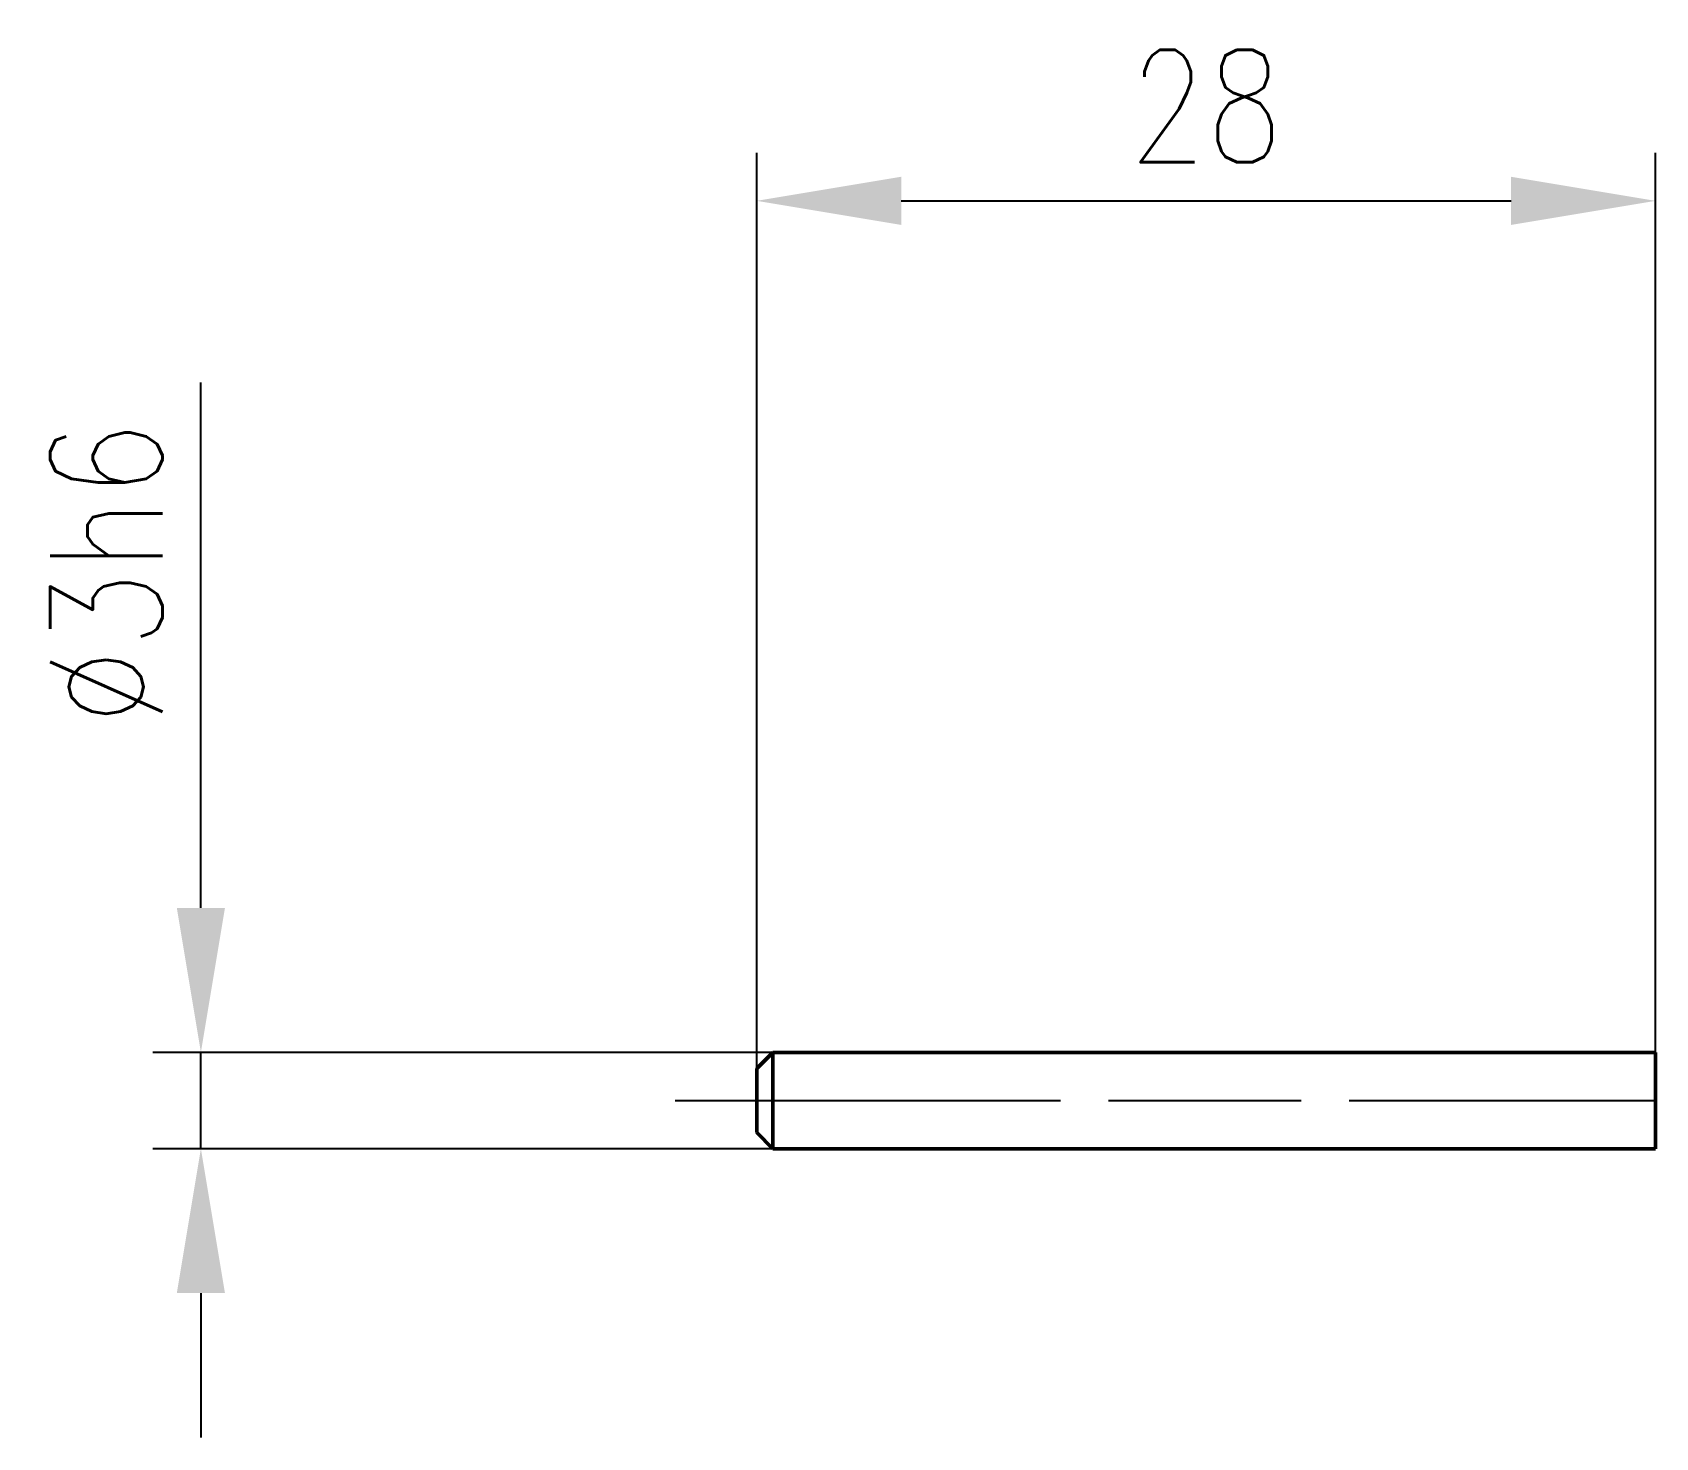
# Model space of a CAD drawing. Header units: millimetres. Extents: x -50.6 to 0, y -10.5 to 33.3.
import ezdxf

# ---------------------------------------------------------------- set-up
doc = ezdxf.new("R2010")
doc.units = ezdxf.units.MM
doc.header["$LTSCALE"] = 2
doc.linetypes.add('LONGDASH_DASH', pattern=[10.5, 6, -0.75, 3, -0.75])
for name, color, linetype, lineweight in [('1', 4, 'Continuous', 50), ('SK1', 4, 'Continuous', 50), ('SK2', 7, 'Continuous', 25), ('SK4', 2, 'LONGDASH_DASH', 25)]:
    doc.layers.add(name, color=color, linetype=linetype, lineweight=lineweight)
doc.styles.add('SIMPLEX', font='simplex.shx', dxfattribs={"width": 0.8})
doc.dimstyles.new('WALTER_1', dxfattribs={"dimtxt": 3.5, "dimasz": 4.5, "dimexe": 1.5, "dimexo": 0, "dimgap": 1.2, "dimtad": 1, "dimdec": 3, "dimdsep": 46, "dimtxsty": 'SIMPLEX', "dimcen": 2.5, "dimazin": 2, "dimtfac": 1, "dimtdec": 3, "dimtmove": 0, "dimatfit": 0, "dimfxl": 1.25, "dimtolj": 1, "dimarcsym": 0})

# ---------------------------------------------------------------- blocks, each defined once
blk = doc.blocks.new('*D6')
at = {"layer": 'Defpoints', "color": 0, "transparency": 16777216}
for p in [(-45.315, 1.5), (-27.5, 1.5), (-27.5, -1.5)]:
    blk.add_point(p, dxfattribs=at)
at = {"layer": 'SK2', "color": 0, "lineweight": -2, "transparency": 16777216}
for p, q in [((-45.315, 6), (-45.315, 22.367)), ((-27.5, 1.5), (-46.815, 1.5)), ((-45.315, -1.5), (-45.315, 1.5)), ((-27.5, -1.5), (-46.815, -1.5)), ((-45.315, -6), (-45.315, -10.5))]:
    blk.add_line(p, q, dxfattribs=at)
at = {"layer": 'SK2', "color": 0, "transparency": 16777216}
for points in [[(-46.065, 6), (-44.565, 6), (-45.315, 1.5)], [(-46.065, -6), (-44.565, -6), (-45.315, -1.5)]]:
    blk.add_solid(points, dxfattribs=at)
at = {"layer": 'SK2', "color": 0, "transparency": 16777216, "insert": (-48.265, 16.433), "char_height": 3.5, "attachment_point": 5, "rotation": 90, "style": 'SIMPLEX'}
blk.add_mtext('\\A1;%%C3h6', dxfattribs=at)
blk = doc.blocks.new('*D7')
at = {"layer": 'Defpoints', "color": 0, "transparency": 16777216}
for p in [(0, 28.031), (0, 1.5), (-28, 0.5)]:
    blk.add_point(p, dxfattribs=at)
at = {"layer": 'SK2', "color": 0, "lineweight": -2, "transparency": 16777216}
for p, q in [((-28, 0.5), (-28, 29.531)), ((0, 1.5), (0, 29.531)), ((-23.5, 28.031), (-4.5, 28.031))]:
    blk.add_line(p, q, dxfattribs=at)
at = {"layer": 'SK2', "color": 0, "transparency": 16777216}
for points in [[(-23.5, 28.781), (-23.5, 27.281), (-28, 28.031)], [(-4.5, 28.781), (-4.5, 27.281), (0, 28.031)]]:
    blk.add_solid(points, dxfattribs=at)
at = {"layer": 'SK2', "color": 0, "transparency": 16777216, "insert": (-14, 30.981), "char_height": 3.5, "attachment_point": 5, "style": 'SIMPLEX'}
blk.add_mtext('\\A1;28', dxfattribs=at)

msp = doc.modelspace()

# ---------------------------------------------------------------- linework, layer by layer
at = {"layer": '1'}
msp.add_line((0, 1.5), (0, -1.5), dxfattribs=at)
at = {"layer": 'SK1'}
for p, q in [((-28, 1), (-27.5, 1.5)), ((-27.5, 1.5), (-27.5, -1.5)), ((0, 1.5), (-27.5, 1.5)), ((-28, 1), (-28, -1)), ((-28, -1), (-27.5, -1.5)), ((-27.5, -1.5), (0, -1.5))]:
    msp.add_line(p, q, dxfattribs=at)
at = {"layer": 'SK4'}
msp.add_line((-30.5395, 0), (0, 0), dxfattribs=at)

# ---------------------------------------------------------------- dimensions: what is measured, and where the dimension line sits
at = {"layer": 'SK2'}
dim = msp.add_linear_dim(base=(0, 28.0306), p1=(-28, 0.5), p2=(0, 1.5), angle=0, dimstyle='WALTER_1', dxfattribs=at)
dim.commit()
dim.dimension.update_dxf_attribs({"geometry": '*D7', "text_midpoint": (-14, 28.0306), "dimtype": 160})
dim = msp.add_linear_dim(base=(-45.315, 1.5), p1=(-27.5, -1.5), p2=(-27.5, 1.5), angle=90, text='%%C<>h6', dimstyle='WALTER_1', dxfattribs=at)
dim.commit()
dim.dimension.update_dxf_attribs({"geometry": '*D6', "text_midpoint": (-48.265, 16.4333)})

doc.saveas('drawing.dxf')
